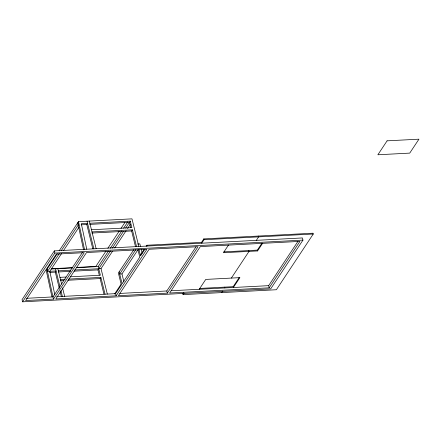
<?xml version="1.0" encoding="UTF-8"?>
<svg xmlns="http://www.w3.org/2000/svg" width="441" height="441" viewBox="0 0 441 441"><rect width="100%" height="100%" fill="white"/><g stroke="black" fill="none" stroke-linecap="round" stroke-linejoin="round"><path stroke-width="0.66" d="M54.32 250.901L22.05 299.654L22.585 301.82L270.686 288.866L302.956 240.113L302.421 237.942L54.32 250.901L54.855 253.068L22.585 301.82M57.236 253.762L46.222 270.405L51.922 296.76M59.133 250.896L78.492 221.647L131.98 218.852L138.821 246.486M59.337 288.447L55.296 272.125L56.062 270.961L47.529 271.408L59.292 253.636M61.189 250.769L78.261 224.976L77.726 222.81L83.564 249.827M61.569 253.52L49.805 271.292L54.822 294.786M63.465 250.653L79.022 227.148M92.775 248.691L86.794 224.53L87.566 223.367L81.304 223.697L86.756 249.204M82.572 252.202L52.975 296.92L53.515 299.086L25.633 300.542L56.36 254.11L84.248 252.654L53.515 299.086M105.983 251.1L95.84 266.425L76.723 267.422M107.863 248.261L119.131 231.238M121.005 228.399L124.764 222.727M70.224 276.81L100.35 275.239L98.205 266.568L108.447 251.089M110.349 248.222L121.727 231.023M123.629 228.157L127.802 221.851M99.264 275.096L97.974 269.898L110.504 250.962M112.4 248.096L123.403 231.475M125.679 228.036L130.244 221.139L89.843 223.251M107.323 294.081L101.017 268.619L112.4 251.42M114.677 247.98L126.06 230.781M127.576 228.488L130.233 224.475M103.955 294.07L100.118 278.563L100.89 277.406L68.702 279.087M135.459 246.475L131.622 230.968L132.388 229.811L91.987 231.916M133.827 249.689L118.386 273.023L121.336 284.947L115.531 293.717M135.856 249.606L119.687 274.032L121.964 273.911L137.757 250.053M114.605 293.998L121.132 284.131M140.343 255.107L143.97 249.628M146.147 246.337L146.87 245.246L201.498 242.39L203.803 238.906L313.06 233.201L313.259 234.017L276.38 289.737L183.059 294.61L182.861 293.8L183.517 292.802M144.896 249.347L140.541 255.923L138.904 249.303M116.11 295.817L146.842 249.386L86.524 252.533L55.792 298.97L116.11 295.817L115.57 293.651L56.624 296.727M167.321 293.144L198.053 246.712L149.119 249.264L118.386 295.702L167.321 293.144L166.786 290.977L195.997 246.833M203.803 238.906L204.007 239.722L201.697 243.2L201.498 242.39M183.059 294.61L184.046 293.116M199.222 289.285L205.749 279.418L239.893 277.632L233.361 287.499L233.162 286.689L239.331 277.367M228.499 245.042L223.422 252.715L257.566 250.935L262.643 243.256M221.757 292.587L222.777 291.043M231.36 278.078L249.027 251.381L248.829 250.565M256.243 240.477L258.63 236.867L258.432 236.056M257.566 250.935L257.362 250.119L262.081 242.997M269.181 287.824L299.913 241.392L200.33 246.591L169.598 293.022L269.181 287.824L268.646 285.658L297.857 241.514M81.161 224.822L86.794 224.53M89.755 224.375L129.472 222.303L130.762 227.501M91.447 229.75L131.853 227.644L130.244 221.139M91.904 233.046L131.622 230.968M204.007 239.722L313.259 234.017M137.592 244.005L139.869 243.884L140.525 246.536M54.855 253.068L302.956 240.113M223.896 251.866L257.362 250.119M51.454 268.74L72.627 267.637M51.145 269.027L72.87 267.891M76.293 267.715L98.205 266.568M58.339 270.846L70.665 270.201M74.777 269.986L101.017 268.619M49.662 272.417L55.296 272.125M58.256 271.97L70.582 271.325M74.005 271.149L97.974 269.898M59.948 277.345L66.111 277.025M60.489 279.511L65.279 279.263M60.4 280.641L63.824 280.459M67.936 280.244L100.118 278.563M199.696 288.436L233.162 286.689M26.454 298.303L52.975 296.92L46.994 269.242L47.529 271.408M119.886 293.425L166.786 290.977M171.125 290.751L268.646 285.658M224.629 287.135L224.827 287.945M146.87 245.246L147.074 246.056M141.181 249.182L142.162 253.156M138.005 249.931L139.775 257.086L122.102 283.784L119.153 271.865M132.388 229.811L136.545 246.607M121.964 273.911L123.893 281.716M89.303 221.084L96.144 248.713M87.026 221.2L93.867 248.834M100.89 277.406L105.046 294.202M57.804 268.679L61.608 284.037M62.567 287.912L64.645 296.308M55.527 268.795L59.943 286.633M60.913 290.553L62.368 296.429M60.141 291.716L61.277 296.286M78.492 221.647L84.479 249.325M387.082 140.839L377.865 154.774L409.733 153.11L418.95 139.18L387.082 140.839"/></g></svg>
